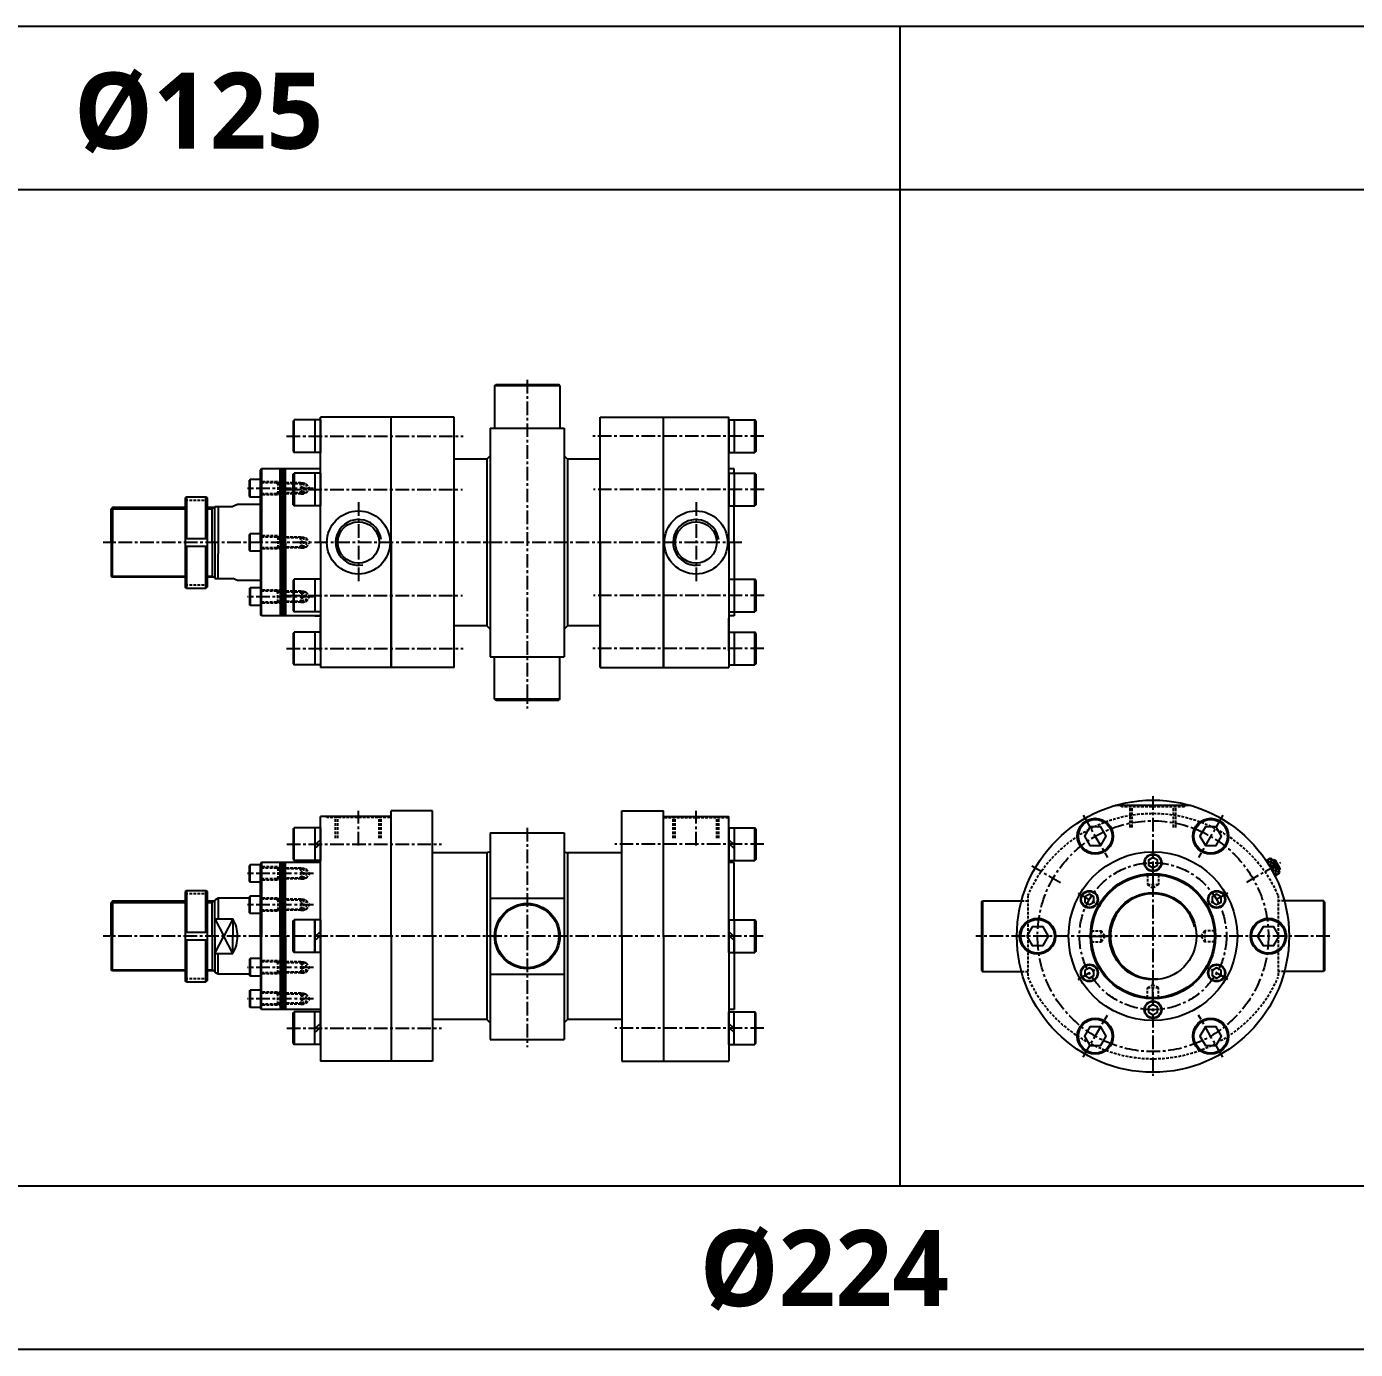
# Model space of a CAD drawing. Extents: x 0 to 8675, y 0 to 2968.
# Drawn here: x 4865 to 6086, y 1753 to 2968 of the extents above; entities that cross this region are included whole.
import ezdxf

# ---------------------------------------------------------------- set-up
doc = ezdxf.new("R2010")
doc.units = 0
doc.header["$LTSCALE"] = 5
doc.header["$MEASUREMENT"] = 0
doc.header["$PDMODE"] = 34
doc.linetypes.add('CENTERX2', pattern=[4, 2.5, -0.5, 0.5, -0.5])
doc.linetypes.add('HIDDENX2', pattern=[0.75, 0.5, -0.25])
doc.layers.get('0').update_dxf_attribs({"linetype": 'CONTINUOUS'})
doc.layers.get('Defpoints').update_dxf_attribs({"linetype": 'CONTINUOUS'})
for name, color, linetype in [('CEN', 1, 'CENTERX2'), ('HID', 2, 'HIDDENX2'), ('ML', 3, 'CONTINUOUS'), ('테두리', 7, 'CONTINUOUS')]:
    doc.layers.add(name, color=color, linetype=linetype)
doc.styles.add('문자', font='romans.shx')

msp = doc.modelspace()

# ---------------------------------------------------------------- linework, layer by layer
for p, q in [((6960.8, 2967.8), (0, 2967.8)), ((6960.8, 2817.8), (0, 2817.8)), ((8674.5, 1902.7), (0, 1902.7)), ((8674.5, 1752.7), (0, 1752.7))]:
    msp.add_line(p, q)
at = {"layer": 'CEN'}
for p, q in [((5325.1, 2643.3), (5325.1, 2341.5)), ((5104.1, 2591.4), (5266.2, 2591.4)), ((5542.5, 2591.4), (5385.4, 2591.4)), ((5128.7, 2543.6), (5068.1, 2543.6)), ((5104, 2542.6), (5265.6, 2542.6)), ((5542.6, 2542.6), (5386, 2542.6)), ((5170.1, 2530.8), (5170.1, 2456.9)), ((5480.1, 2530.8), (5480.1, 2456.9)), ((5522.1, 2493.9), (4935.7, 2493.9)), ((5128.7, 2444.1), (5068.1, 2444.1)), ((5104, 2445.1), (5265.6, 2445.1)), ((5542.6, 2445.1), (5386, 2445.1)), ((5104.1, 2396.4), (5266.2, 2396.4)), ((5542.5, 2396.4), (5385.4, 2396.4)), ((5899.8, 2260.9), (5899.8, 2004)), ((5170.1, 2215.6), (5170.1, 2247.3)), ((5480.1, 2215.6), (5480.1, 2247.3)), ((5835.6, 2243.4), (5858, 2204.6)), ((5964, 2243.4), (5941.6, 2204.6)), ((5325.1, 2231.8), (5325.1, 2030.2)), ((5104.2, 2216.8), (5246.3, 2216.8)), ((5542.5, 2216.8), (5405.4, 2216.8)), ((5985.9, 2181.9), (6017.1, 2199.9)), ((5128.7, 2189.8), (5068.1, 2189.8)), ((5815, 2181.2), (5788.4, 2196.6)), ((5899.8, 2191.5), (5899.8, 2173.4)), ((5128.7, 2161.1), (5068.1, 2161.1)), ((5831.1, 2171.9), (5851.6, 2160.1)), ((5968.5, 2171.9), (5948, 2160.1)), ((5541.8, 2132.3), (4935.7, 2132.3)), ((6062.3, 2132.2), (5737, 2132.2)), ((5840.6, 2132.2), (5858.6, 2132.2)), ((5959.1, 2132.2), (5941, 2132.2)), ((5128.7, 2103.6), (5068.1, 2103.6)), ((5831.1, 2092.6), (5851.6, 2104.4)), ((5968.5, 2092.6), (5948, 2104.4)), ((5899.8, 2073), (5899.8, 2091)), ((5128.7, 2074.8), (5068.1, 2074.8)), ((5835.6, 2021), (5858, 2059.8)), ((5964, 2021), (5941.6, 2059.8)), ((5104.2, 2047.9), (5246.3, 2047.9)), ((5542.5, 2047.9), (5405.4, 2047.9))]:
    msp.add_line(p, q, dxfattribs=at)
for radius in [106, 67.5]:
    msp.add_circle((5899.8, 2132.2), radius, dxfattribs=at)
at = {"layer": 'Defpoints', "color": 0, "linetype": 'ByBlock'}
for p in [(5081.1, 2199.8), (5038.1, 2099.3), (5081.1, 2064.8)]:
    msp.add_point(p, dxfattribs=at)
at = {"layer": 'HID'}
for p, q in [((5103.1, 2549.6), (5080.1, 2549.6)), ((5117.3, 2548.6), (5080.1, 2548.6)), ((5117.3, 2538.6), (5080.1, 2538.6)), ((5096.1, 2547.9), (5094.5, 2548.6)), ((5096.1, 2539.4), (5094.5, 2538.6)), ((5096.1, 2548.6), (5096.1, 2538.6)), ((5118.1, 2547.9), (5096.1, 2547.9)), ((5118.1, 2539.4), (5096.1, 2539.4)), ((5117.3, 2538.6), (5117.3, 2548.6)), ((5117.3, 2548.6), (5118.1, 2547.9)), ((5117.3, 2548.6), (5119.5, 2548.6)), ((5118.1, 2539.4), (5117.3, 2538.6)), ((5117.3, 2538.6), (5119.5, 2538.6)), ((5118.1, 2539.4), (5118.1, 2547.9)), ((5118.1, 2547.9), (5122.1, 2547.9)), ((5122.1, 2539.4), (5118.1, 2539.4)), ((5119.5, 2548.6), (5119.5, 2538.6)), ((5119.5, 2548.6), (5120.9, 2547.9)), ((5119.5, 2538.6), (5120.9, 2539.4)), ((5122.1, 2547.9), (5125.3, 2543.6)), ((5122.1, 2547.9), (5122.1, 2539.4)), ((5122.1, 2539.4), (5125.3, 2543.6)), ((5011, 2532.9), (5031, 2532.9)), ((5103.1, 2537.6), (5080.1, 2537.6)), ((5103.1, 2499.9), (5080.1, 2499.9)), ((5117.3, 2498.9), (5080.1, 2498.9)), ((5096.1, 2498.1), (5094.5, 2498.9)), ((5096.1, 2498.9), (5096.1, 2488.9)), ((5118.1, 2498.1), (5096.1, 2498.1)), ((5117.3, 2488.9), (5117.3, 2498.9)), ((5117.3, 2498.9), (5118.1, 2498.1)), ((5117.3, 2498.9), (5119.5, 2498.9)), ((5118.1, 2489.6), (5118.1, 2498.1)), ((5118.1, 2498.1), (5122.1, 2498.1)), ((5119.5, 2498.9), (5119.5, 2488.9)), ((5119.5, 2498.9), (5120.9, 2498.1)), ((5122.1, 2498.1), (5125.3, 2493.9)), ((5122.1, 2498.1), (5122.1, 2489.6)), ((5122.1, 2489.6), (5125.3, 2493.9)), ((5117.3, 2488.9), (5080.1, 2488.9)), ((5103.1, 2487.9), (5080.1, 2487.9)), ((5096.1, 2489.6), (5094.5, 2488.9)), ((5118.1, 2489.6), (5096.1, 2489.6)), ((5118.1, 2489.6), (5117.3, 2488.9)), ((5117.3, 2488.9), (5119.5, 2488.9)), ((5122.1, 2489.6), (5118.1, 2489.6)), ((5119.5, 2488.9), (5120.9, 2489.6)), ((5011, 2454.9), (5031, 2454.9)), ((5103.1, 2450.1), (5080.1, 2450.1)), ((5117.3, 2449.1), (5080.1, 2449.1)), ((5096.1, 2448.3), (5094.5, 2449.1)), ((5096.1, 2439.1), (5096.1, 2449.1)), ((5118.1, 2448.3), (5096.1, 2448.3)), ((5117.3, 2449.1), (5117.3, 2439.1)), ((5118.1, 2448.3), (5117.3, 2449.1)), ((5117.3, 2449.1), (5119.5, 2449.1)), ((5118.1, 2448.3), (5118.1, 2439.8)), ((5122.1, 2448.3), (5118.1, 2448.3)), ((5119.5, 2439.1), (5119.5, 2449.1)), ((5119.5, 2449.1), (5120.9, 2448.3)), ((5122.1, 2448.3), (5125.3, 2444.1)), ((5122.1, 2439.8), (5122.1, 2448.3)), ((5122.1, 2439.8), (5125.3, 2444.1)), ((5117.3, 2439.1), (5080.1, 2439.1)), ((5103.1, 2438.1), (5080.1, 2438.1)), ((5096.1, 2439.8), (5094.5, 2439.1)), ((5118.1, 2439.8), (5096.1, 2439.8)), ((5117.3, 2439.1), (5118.1, 2439.8)), ((5117.3, 2439.1), (5119.5, 2439.1)), ((5118.1, 2439.8), (5122.1, 2439.8)), ((5119.5, 2439.1), (5120.9, 2439.8)), ((5870.8, 2251.2), (5870.8, 2252.2)), ((5928.8, 2251.2), (5870.8, 2251.2)), ((5878.9, 2232.2), (5878.9, 2251.2)), ((5880.8, 2232.2), (5880.8, 2251.2)), ((5918.8, 2232.2), (5918.8, 2251.2)), ((5920.8, 2232.2), (5920.8, 2251.2)), ((5928.8, 2251.2), (5928.8, 2252.2)), ((5141.1, 2241.3), (5141.1, 2242.3)), ((5199.1, 2241.3), (5141.1, 2241.3)), ((5149.1, 2222.3), (5149.1, 2241.3)), ((5151.1, 2222.3), (5151.1, 2241.3)), ((5189.1, 2222.3), (5189.1, 2241.3)), ((5191, 2222.3), (5191, 2241.3)), ((5199.1, 2241.3), (5199.1, 2242.3)), ((5451.1, 2241.3), (5451.1, 2242.3)), ((5451.1, 2241.3), (5509.1, 2241.3)), ((5459.1, 2222.3), (5459.1, 2241.3)), ((5461.1, 2222.3), (5461.1, 2241.3)), ((5499.1, 2222.3), (5499.1, 2241.3)), ((5501, 2222.3), (5501, 2241.3)), ((5509.1, 2241.3), (5509.1, 2242.3)), ((5509.1, 2241.3), (5509.1, 2242.3)), ((5103.1, 2195.8), (5080.1, 2195.8)), ((5117.3, 2194.8), (5080.1, 2194.8)), ((5117.3, 2184.8), (5080.1, 2184.8)), ((5096.1, 2194.1), (5094.5, 2194.8)), ((5096.1, 2185.6), (5094.5, 2184.8)), ((5096.1, 2194.8), (5096.1, 2184.8)), ((5118.1, 2194.1), (5096.1, 2194.1)), ((5118.1, 2185.6), (5096.1, 2185.6)), ((5117.3, 2194.8), (5118.1, 2194.1)), ((5117.3, 2184.8), (5117.3, 2194.8)), ((5117.3, 2194.8), (5119.5, 2194.8)), ((5118.1, 2185.6), (5117.3, 2184.8)), ((5117.3, 2184.8), (5119.5, 2184.8)), ((5118.1, 2185.6), (5118.1, 2194.1)), ((5118.1, 2194.1), (5122.1, 2194.1)), ((5122.1, 2185.6), (5118.1, 2185.6)), ((5119.5, 2194.8), (5119.5, 2184.8)), ((5119.5, 2194.8), (5120.9, 2194.1)), ((5119.5, 2184.8), (5120.9, 2185.6)), ((5122.1, 2194.1), (5122.1, 2185.6)), ((5122.1, 2194.1), (5125.3, 2189.8)), ((5122.1, 2185.6), (5125.3, 2189.8)), ((5894.8, 2188.7), (5894.1, 2189.4)), ((5894.8, 2188.7), (5894.8, 2179.7)), ((5894.8, 2188.7), (5904.8, 2188.7)), ((5904.8, 2188.7), (5905.5, 2189.4)), ((5904.8, 2188.7), (5904.8, 2179.7)), ((5103.1, 2183.8), (5080.1, 2183.8)), ((5894.8, 2179.7), (5904.8, 2179.7)), ((5894.8, 2179.7), (5899.8, 2176.6)), ((5899.8, 2176.6), (5904.8, 2179.7)), ((5011, 2171.3), (5031, 2171.3)), ((5103.1, 2167.1), (5080.1, 2167.1)), ((5117.3, 2166.1), (5080.1, 2166.1)), ((5096.1, 2165.3), (5094.5, 2166.1)), ((5096.1, 2166.1), (5096.1, 2156.1)), ((5118.1, 2165.3), (5096.1, 2165.3)), ((5117.3, 2156.1), (5117.3, 2166.1)), ((5117.3, 2166.1), (5119.5, 2166.1)), ((5117.3, 2166.1), (5118.1, 2165.3)), ((5118.1, 2165.3), (5122.1, 2165.3)), ((5118.1, 2156.8), (5118.1, 2165.3)), ((5119.5, 2166.1), (5119.5, 2156.1)), ((5119.5, 2166.1), (5120.9, 2165.3)), ((5122.1, 2165.3), (5125.3, 2161.1)), ((5122.1, 2165.3), (5122.1, 2156.8)), ((5122.1, 2156.8), (5125.3, 2161.1)), ((5779.1, 2164.7), (5784.8, 2164.7)), ((5784.8, 2169.7), (5784.8, 2094.7)), ((6014.8, 2169.7), (6014.8, 2094.7)), ((6020.5, 2164.7), (6014.8, 2164.7)), ((5117.3, 2156.1), (5080.1, 2156.1)), ((5103.1, 2155.1), (5080.1, 2155.1)), ((5096.1, 2156.8), (5094.5, 2156.1)), ((5118.1, 2156.8), (5096.1, 2156.8)), ((5118.1, 2156.8), (5117.3, 2156.1)), ((5117.3, 2156.1), (5119.5, 2156.1)), ((5122.1, 2156.8), (5118.1, 2156.8)), ((5119.5, 2156.1), (5120.9, 2156.8)), ((5843.3, 2137.2), (5842.6, 2137.9)), ((5843.3, 2137.2), (5852.3, 2137.2)), ((5843.3, 2127.2), (5843.3, 2137.2)), ((5855.5, 2132.2), (5852.3, 2137.2)), ((5852.3, 2127.2), (5852.3, 2137.2)), ((5947.3, 2137.2), (5944.2, 2132.2)), ((5956.3, 2137.2), (5947.3, 2137.2)), ((5947.3, 2137.2), (5947.3, 2127.2)), ((5956.3, 2137.2), (5957, 2137.9)), ((5956.3, 2137.2), (5956.3, 2127.2)), ((5843.3, 2127.2), (5842.6, 2126.5)), ((5843.3, 2127.2), (5852.3, 2127.2)), ((5852.3, 2127.2), (5855.5, 2132.2)), ((5944.2, 2132.2), (5947.3, 2127.2)), ((5956.3, 2127.2), (5947.3, 2127.2)), ((5956.3, 2127.2), (5957, 2126.5)), ((5103.1, 2109.6), (5080.1, 2109.6)), ((5117.3, 2108.6), (5080.1, 2108.6)), ((5096.1, 2107.8), (5094.5, 2108.6)), ((5096.1, 2099.3), (5094.5, 2098.6)), ((5096.1, 2098.6), (5096.1, 2108.6)), ((5118.1, 2107.8), (5096.1, 2107.8)), ((5118.1, 2099.3), (5096.1, 2099.3)), ((5117.3, 2108.6), (5119.5, 2108.6)), ((5118.1, 2107.8), (5117.3, 2108.6)), ((5117.3, 2108.6), (5117.3, 2098.6)), ((5117.3, 2098.6), (5118.1, 2099.3)), ((5122.1, 2107.8), (5118.1, 2107.8)), ((5118.1, 2107.8), (5118.1, 2099.3)), ((5118.1, 2099.3), (5122.1, 2099.3)), ((5119.5, 2098.6), (5119.5, 2108.6)), ((5119.5, 2108.6), (5120.9, 2107.8)), ((5119.5, 2098.6), (5120.9, 2099.3)), ((5122.1, 2099.3), (5122.1, 2107.8)), ((5122.1, 2107.8), (5125.3, 2103.6)), ((5122.1, 2099.3), (5125.3, 2103.6)), ((5779.1, 2099.7), (5784.8, 2099.7)), ((6020.5, 2099.7), (6014.8, 2099.7)), ((5011, 2093.3), (5031, 2093.3)), ((5117.3, 2098.6), (5080.1, 2098.6)), ((5103.1, 2097.6), (5080.1, 2097.6)), ((5117.3, 2098.6), (5119.5, 2098.6)), ((5899.8, 2087.9), (5894.8, 2084.7)), ((5904.8, 2084.7), (5899.8, 2087.9)), ((5103.1, 2080.8), (5080.1, 2080.8)), ((5117.3, 2079.8), (5080.1, 2079.8)), ((5096.1, 2079.1), (5094.5, 2079.8)), ((5096.1, 2069.8), (5096.1, 2079.8)), ((5118.1, 2079.1), (5096.1, 2079.1)), ((5117.3, 2079.8), (5117.3, 2069.8)), ((5118.1, 2079.1), (5117.3, 2079.8)), ((5117.3, 2079.8), (5119.5, 2079.8)), ((5122.1, 2079.1), (5118.1, 2079.1)), ((5118.1, 2079.1), (5118.1, 2070.6)), ((5119.5, 2079.8), (5120.9, 2079.1)), ((5119.5, 2069.8), (5119.5, 2079.8)), ((5122.1, 2079.1), (5125.3, 2074.8)), ((5122.1, 2070.6), (5122.1, 2079.1)), ((5122.1, 2070.6), (5125.3, 2074.8)), ((5894.8, 2075.7), (5894.1, 2075)), ((5894.8, 2075.7), (5894.8, 2084.7)), ((5904.8, 2084.7), (5894.8, 2084.7)), ((5904.8, 2075.7), (5894.8, 2075.7)), ((5904.8, 2075.7), (5904.8, 2084.7)), ((5904.8, 2075.7), (5905.5, 2075)), ((5117.3, 2069.8), (5080.1, 2069.8)), ((5103.1, 2068.8), (5080.1, 2068.8)), ((5096.1, 2070.6), (5094.5, 2069.8)), ((5118.1, 2070.6), (5096.1, 2070.6)), ((5117.3, 2069.8), (5118.1, 2070.6)), ((5117.3, 2069.8), (5119.5, 2069.8)), ((5118.1, 2070.6), (5122.1, 2070.6)), ((5119.5, 2069.8), (5120.9, 2070.6))]:
    msp.add_line(p, q, dxfattribs=at)
for centre, start, end in [((5899.8, 2119.1), 23.7773, 156.2227), ((5899.8, 2145.4), 203.7773, 336.2227)]:
    msp.add_arc(centre, 125.7, start, end, dxfattribs=at)
at = {"layer": 'ML'}
for p, q in [((5295.1, 2637.9), (5296.1, 2638.9)), ((5295.1, 2637.9), (5295.1, 2604.9)), ((5355.1, 2637.9), (5295.1, 2637.9)), ((5296.1, 2638.9), (5354.1, 2638.9)), ((5355.1, 2637.9), (5354.1, 2638.9)), ((5355.1, 2637.9), (5355.1, 2604.9)), ((5110, 2605.4), (5111, 2606.4)), ((5110, 2605.4), (5110, 2577.4)), ((5111, 2576.4), (5111, 2606.4)), ((5135.1, 2606.4), (5111, 2606.4)), ((5130, 2606.4), (5130, 2576.4)), ((5135.1, 2493.9), (5135.1, 2608.9)), ((5258.1, 2608.9), (5135.1, 2608.9)), ((5135.1, 2493.9), (5135.1, 2608.9)), ((5135.1, 2606.4), (5135.1, 2576.4)), ((5200.1, 2493.9), (5200.1, 2608.9)), ((5200.1, 2378.9), (5200.1, 2608.9)), ((5258.1, 2378.9), (5258.1, 2608.9)), ((5295.1, 2604.9), (5295.1, 2598.9)), ((5355.1, 2604.9), (5355.1, 2598.9)), ((5392.1, 2493.9), (5392.1, 2608.9)), ((5392.1, 2608.9), (5510.1, 2608.9)), ((5392.1, 2378.9), (5392.1, 2608.9)), ((5450.1, 2493.9), (5450.1, 2608.9)), ((5450.1, 2493.9), (5450.1, 2608.9)), ((5450.1, 2378.9), (5450.1, 2608.9)), ((5510.1, 2493.9), (5510.1, 2608.9)), ((5510.1, 2606.4), (5534.2, 2606.4)), ((5510.1, 2606.4), (5510.1, 2576.4)), ((5515.2, 2606.4), (5515.2, 2576.4)), ((5534.2, 2576.4), (5534.2, 2606.4)), ((5535.2, 2605.4), (5534.2, 2606.4)), ((5535.2, 2605.4), (5535.2, 2577.4)), ((5291.1, 2598.9), (5291.1, 2388.9)), ((5291.1, 2598.9), (5359.1, 2598.9)), ((5359.1, 2598.9), (5359.1, 2388.9)), ((5110, 2577.4), (5111, 2576.4)), ((5135.1, 2576.4), (5111, 2576.4)), ((5510.1, 2576.4), (5534.2, 2576.4)), ((5535.2, 2577.4), (5534.2, 2576.4)), ((5288.1, 2570.4), (5258.1, 2570.4)), ((5291.1, 2573.4), (5288.1, 2570.4)), ((5288.1, 2570.4), (5288.1, 2417.4)), ((5359.1, 2573.4), (5362.1, 2570.4)), ((5392.1, 2570.4), (5362.1, 2570.4)), ((5362.1, 2570.4), (5362.1, 2417.4)), ((5070.7, 2551.6), (5070.1, 2551)), ((5070.1, 2536.2), (5070.1, 2551)), ((5080.1, 2551.6), (5070.7, 2551.6)), ((5070.7, 2535.6), (5070.7, 2551.6)), ((5081.1, 2561.4), (5080.1, 2560.4)), ((5080.1, 2493.9), (5080.1, 2560.4)), ((5135.1, 2561.4), (5081.1, 2561.4)), ((5081.1, 2561.4), (5081.1, 2493.9)), ((5098.1, 2493.9), (5098.1, 2561.4)), ((5099.7, 2493.9), (5099.7, 2561.4)), ((5101.3, 2493.9), (5101.3, 2561.4)), ((5103.1, 2493.9), (5103.1, 2561.4)), ((5110, 2556.6), (5111, 2557.6)), ((5110, 2556.6), (5111, 2557.6)), ((5110, 2556.6), (5110, 2528.6)), ((5110, 2528.6), (5110, 2556.6)), ((5135.1, 2557.6), (5111, 2557.6)), ((5135.1, 2557.6), (5111, 2557.6)), ((5111, 2527.6), (5111, 2557.6)), ((5111, 2557.6), (5111, 2527.6)), ((5130, 2557.6), (5130, 2527.6)), ((5135.1, 2557.6), (5135.1, 2527.6)), ((5135.1, 2527.6), (5135.1, 2557.6)), ((5515.1, 2561.4), (5510.1, 2561.4)), ((5510.1, 2557.6), (5534.2, 2557.6)), ((5510.1, 2557.6), (5534.2, 2557.6)), ((5510.1, 2557.6), (5510.1, 2527.6)), ((5510.1, 2527.6), (5510.1, 2557.6)), ((5515.1, 2557.6), (5515.1, 2561.4)), ((5515.2, 2557.6), (5515.2, 2527.6)), ((5534.2, 2527.6), (5534.2, 2557.6)), ((5534.2, 2557.6), (5534.2, 2527.6)), ((5535.2, 2556.6), (5534.2, 2557.6)), ((5535.2, 2556.6), (5534.2, 2557.6)), ((5535.2, 2556.6), (5535.2, 2528.6)), ((5535.2, 2528.6), (5535.2, 2556.6)), ((5515.2, 2527.6), (5515.2, 2542.6)), ((5012, 2535.9), (5011, 2534.9)), ((5011, 2534.9), (5011, 2452.9)), ((5012, 2535.9), (5012, 2497.4)), ((5012, 2535.9), (5030, 2535.9)), ((5030, 2497.4), (5030, 2535.9)), ((5030, 2535.9), (5031, 2534.9)), ((5031, 2534.9), (5031, 2452.9)), ((5038.1, 2493.9), (5038.1, 2526.9)), ((5038.1, 2526.9), (5054.8, 2526.9)), ((5041.1, 2526.9), (5041.1, 2483.6)), ((5059, 2528.9), (5054.8, 2526.9)), ((5081.1, 2528.9), (5059, 2528.9)), ((5070.1, 2536.2), (5070.7, 2535.6)), ((5080.1, 2535.6), (5070.7, 2535.6)), ((5110, 2528.6), (5111, 2527.6)), ((5110, 2528.6), (5111, 2527.6)), ((5135.1, 2527.6), (5111, 2527.6)), ((5135.1, 2527.6), (5111, 2527.6)), ((5510.1, 2527.6), (5534.2, 2527.6)), ((5510.1, 2527.6), (5534.2, 2527.6)), ((5515.1, 2493.9), (5515.1, 2527.6)), ((5535.2, 2528.6), (5534.2, 2527.6)), ((5535.2, 2528.6), (5534.2, 2527.6)), ((4944.1, 2525.9), (4943.1, 2524.9)), ((4943.1, 2493.9), (4943.1, 2524.9)), ((5011, 2525.9), (4944.1, 2525.9)), ((4944.1, 2525.9), (4944.1, 2493.9)), ((5038.1, 2525.9), (5031, 2525.9)), ((5035.6, 2493.9), (5035.6, 2525.9)), ((4943.1, 2493.9), (4943.1, 2462.9)), ((4944.1, 2461.9), (4944.1, 2493.9)), ((5011, 2497.4), (5031, 2497.4)), ((5011, 2490.4), (5031, 2490.4)), ((5012, 2490.4), (5012, 2451.9)), ((5030, 2451.9), (5030, 2490.4)), ((5035.6, 2493.9), (5035.6, 2461.9)), ((5038.1, 2493.9), (5038.1, 2460.9)), ((5070.7, 2501.9), (5070.1, 2501.3)), ((5070.1, 2486.5), (5070.1, 2501.3)), ((5070.7, 2485.9), (5070.7, 2501.9)), ((5080.1, 2501.9), (5070.7, 2501.9)), ((5080.1, 2493.9), (5080.1, 2427.4)), ((5081.1, 2426.4), (5081.1, 2493.9)), ((5098.1, 2493.9), (5098.1, 2426.4)), ((5099.7, 2493.9), (5099.7, 2426.4)), ((5101.3, 2493.9), (5101.3, 2426.4)), ((5103.1, 2493.9), (5103.1, 2426.4)), ((5135.1, 2493.9), (5135.1, 2378.9)), ((5135.1, 2493.9), (5135.1, 2378.9)), ((5200.1, 2493.9), (5200.1, 2378.9)), ((5392.1, 2493.9), (5392.1, 2378.9)), ((5450.1, 2493.9), (5450.1, 2378.9)), ((5450.1, 2493.9), (5450.1, 2378.9)), ((5510.1, 2493.9), (5510.1, 2378.9)), ((5515.1, 2493.9), (5515.1, 2445.1)), ((5041.1, 2460.9), (5041.1, 2483.6)), ((5070.1, 2486.5), (5070.7, 2485.9)), ((5080.1, 2485.9), (5070.7, 2485.9)), ((4944.1, 2461.9), (4943.1, 2462.9)), ((5011, 2461.9), (4944.1, 2461.9)), ((5038.1, 2461.9), (5031, 2461.9)), ((5038.1, 2460.9), (5054.8, 2460.9)), ((5059, 2458.9), (5054.8, 2460.9)), ((5080.1, 2458.9), (5059, 2458.9)), ((5110, 2459.1), (5111, 2460.1)), ((5110, 2459.1), (5110, 2431.1)), ((5111, 2430.1), (5111, 2460.1)), ((5135.1, 2460.1), (5111, 2460.1)), ((5130, 2460.1), (5130, 2430.1)), ((5135.1, 2460.1), (5135.1, 2430.1)), ((5510.1, 2460.1), (5510.1, 2430.1)), ((5510.1, 2460.1), (5534.2, 2460.1)), ((5534.2, 2430.1), (5534.2, 2460.1)), ((5535.2, 2459.1), (5534.2, 2460.1)), ((5535.2, 2459.1), (5535.2, 2431.1)), ((5012, 2451.9), (5011, 2452.9)), ((5012, 2451.9), (5030, 2451.9)), ((5030, 2451.9), (5031, 2452.9)), ((5070.1, 2451.5), (5070.7, 2452.1)), ((5070.1, 2451.5), (5070.1, 2436.7)), ((5080.1, 2452.1), (5070.7, 2452.1)), ((5070.7, 2452.1), (5070.7, 2436.1)), ((5515.2, 2445.1), (5515.2, 2430.1)), ((5070.7, 2436.1), (5070.1, 2436.7)), ((5080.1, 2436.1), (5070.7, 2436.1)), ((5110, 2431.1), (5111, 2430.1)), ((5135.1, 2430.1), (5111, 2430.1)), ((5510.1, 2430.1), (5534.2, 2430.1)), ((5515.1, 2430.1), (5515.1, 2426.4)), ((5535.2, 2431.1), (5534.2, 2430.1)), ((5081.1, 2426.4), (5080.1, 2427.4)), ((5135.1, 2426.4), (5081.1, 2426.4)), ((5130.1, 2426.4), (5135.1, 2426.4)), ((5135.1, 2394.4), (5135.1, 2424.4)), ((5288.1, 2417.4), (5258.1, 2417.4)), ((5291.1, 2414.4), (5288.1, 2417.4)), ((5359.1, 2414.4), (5362.1, 2417.4)), ((5392.1, 2417.4), (5362.1, 2417.4)), ((5515.1, 2426.4), (5510.1, 2426.4)), ((5510.1, 2394.4), (5510.1, 2424.4)), ((5110, 2410.4), (5111, 2411.4)), ((5110, 2410.4), (5110, 2382.4)), ((5111, 2381.4), (5111, 2411.4)), ((5135.1, 2411.4), (5111, 2411.4)), ((5130, 2411.4), (5130, 2381.4)), ((5135.1, 2411.4), (5135.1, 2381.4)), ((5510.1, 2411.4), (5510.1, 2381.4)), ((5510.1, 2411.4), (5534.2, 2411.4)), ((5515.2, 2411.4), (5515.2, 2381.4)), ((5534.2, 2381.4), (5534.2, 2411.4)), ((5535.2, 2410.4), (5534.2, 2411.4)), ((5535.2, 2410.4), (5535.2, 2382.4)), ((5110, 2382.4), (5111, 2381.4)), ((5135.1, 2381.4), (5111, 2381.4)), ((5291.1, 2388.9), (5359.1, 2388.9)), ((5295.1, 2382.8), (5295.1, 2388.9)), ((5295.1, 2349.9), (5295.1, 2382.8)), ((5355.1, 2382.8), (5355.1, 2388.9)), ((5355.1, 2349.9), (5355.1, 2382.8)), ((5510.1, 2381.4), (5534.2, 2381.4)), ((5535.2, 2382.4), (5534.2, 2381.4)), ((5258.1, 2378.9), (5135.1, 2378.9)), ((5392.1, 2378.9), (5510.1, 2378.9)), ((5355.1, 2349.9), (5295.1, 2349.9)), ((5295.1, 2349.9), (5296.1, 2348.9)), ((5296.1, 2348.9), (5354.1, 2348.9)), ((5355.1, 2349.9), (5354.1, 2348.9)), ((5200.1, 2132.3), (5200.1, 2247.3)), ((5238.1, 2247.3), (5200.1, 2247.3)), ((5238.1, 2132.3), (5238.1, 2247.3)), ((5412.1, 2132.3), (5412.1, 2247.3)), ((5412.1, 2247.3), (5450.1, 2247.3)), ((5450.1, 2132.3), (5450.1, 2247.3)), ((5450.1, 2132.3), (5450.1, 2247.3)), ((5934.8, 2252.2), (5864.8, 2252.2)), ((5135.1, 2132.3), (5135.1, 2242.3)), ((5200.1, 2242.3), (5135.1, 2242.3)), ((5450.1, 2242.3), (5510.1, 2242.3)), ((5510.1, 2132.3), (5510.1, 2242.3)), ((5110, 2230.8), (5111, 2231.8)), ((5110, 2230.8), (5110, 2202.8)), ((5135.1, 2231.8), (5111, 2231.8)), ((5111, 2201.8), (5111, 2231.8)), ((5130, 2231.8), (5130, 2201.8)), ((5135.1, 2231.8), (5135.1, 2201.8)), ((5291.1, 2227.3), (5291.1, 2037.3)), ((5291.1, 2227.3), (5359.1, 2227.3)), ((5359.1, 2227.3), (5359.1, 2037.3)), ((5510.1, 2231.8), (5534.2, 2231.8)), ((5510.1, 2231.8), (5510.1, 2201.8)), ((5515.2, 2231.8), (5515.2, 2201.8)), ((5534.2, 2201.8), (5534.2, 2231.8)), ((5535.2, 2230.8), (5534.2, 2231.8)), ((5535.2, 2230.8), (5535.2, 2202.8)), ((5130, 2216.2), (5135.1, 2220.8)), ((5130, 2212.7), (5135.1, 2217.4)), ((5291.1, 2209.8), (5288.1, 2208.8)), ((5359.1, 2209.8), (5362.1, 2208.8)), ((5515.2, 2216.2), (5510.1, 2220.8)), ((5515.2, 2212.7), (5510.1, 2217.4)), ((5070.7, 2197.8), (5070.1, 2197.2)), ((5070.1, 2182.4), (5070.1, 2197.2)), ((5080.1, 2197.8), (5070.7, 2197.8)), ((5070.7, 2181.8), (5070.7, 2197.8)), ((5081.1, 2199.8), (5080.1, 2198.8)), ((5080.1, 2132.3), (5080.1, 2198.8)), ((5135.1, 2199.8), (5081.1, 2199.8)), ((5081.1, 2199.8), (5081.1, 2132.3)), ((5098.1, 2132.3), (5098.1, 2199.8)), ((5099.7, 2132.3), (5099.7, 2199.8)), ((5101.3, 2132.3), (5101.3, 2199.8)), ((5103.1, 2132.3), (5103.1, 2199.8)), ((5110, 2202.8), (5111, 2201.8)), ((5135.1, 2201.8), (5111, 2201.8)), ((5288.1, 2208.8), (5238.1, 2208.8)), ((5288.1, 2208.8), (5288.1, 2055.8)), ((5412.1, 2208.8), (5362.1, 2208.8)), ((5362.1, 2208.8), (5362.1, 2055.8)), ((5510.1, 2201.8), (5534.2, 2201.8)), ((5515.1, 2199.8), (5510.1, 2199.8)), ((5515.1, 2147.3), (5515.1, 2199.8)), ((5535.2, 2202.8), (5534.2, 2201.8)), ((6007.5, 2203.7), (6003.9, 2201.5)), ((6007.5, 2203.7), (6004.1, 2201.7)), ((6007.7, 2203.6), (6004.1, 2201.6)), ((6011.8, 2198.3), (6007.4, 2195.8)), ((6008.9, 2203.3), (6007.5, 2203.7)), ((6008.9, 2203.3), (6015.9, 2191.2)), ((6011.2, 2202.3), (6009.9, 2201.6)), ((6016.2, 2193.6), (6011.2, 2202.3)), ((6011.9, 2202.1), (6011.2, 2202.3)), ((6016.4, 2194.3), (6011.9, 2202.1)), ((6011.9, 2202.1), (6016.4, 2194.3)), ((6013.1, 2196.1), (6008.7, 2193.6)), ((6015.5, 2189.8), (6011.9, 2187.7)), ((6015.6, 2189.9), (6012, 2187.9)), ((6016.2, 2193.6), (6014.9, 2192.9)), ((6015.9, 2191.2), (6015.5, 2189.8)), ((6016.4, 2194.3), (6016.2, 2193.6)), ((5012, 2174.3), (5011, 2173.3)), ((5011, 2173.3), (5011, 2091.3)), ((5012, 2174.3), (5030, 2174.3)), ((5012, 2174.3), (5012, 2135.8)), ((5030, 2174.3), (5031, 2173.3)), ((5030, 2135.8), (5030, 2174.3)), ((5031, 2173.3), (5031, 2091.3)), ((5070.1, 2182.4), (5070.7, 2181.8)), ((5080.1, 2181.8), (5070.7, 2181.8)), ((4944.1, 2164.3), (4943.1, 2163.3)), ((4943.1, 2132.3), (4943.1, 2163.3)), ((4944.1, 2164.3), (4944.1, 2132.3)), ((5011, 2164.3), (4944.1, 2164.3)), ((5038.1, 2164.3), (5031, 2164.3)), ((5035.6, 2132.3), (5035.6, 2164.3)), ((5041.1, 2167.3), (5038.1, 2165.3)), ((5038.1, 2132.3), (5038.1, 2165.3)), ((5070.1, 2167.3), (5041.1, 2167.3)), ((5041.1, 2167.3), (5041.1, 2148.3)), ((5070.7, 2169.1), (5070.1, 2168.5)), ((5070.1, 2153.7), (5070.1, 2168.5)), ((5070.7, 2153.1), (5070.7, 2169.1)), ((5080.1, 2169.1), (5070.7, 2169.1)), ((5291.1, 2167.3), (5359.1, 2167.3)), ((5742.3, 2163.7), (5743.3, 2164.7)), ((5742.3, 2163.7), (5742.3, 2100.7)), ((5743.3, 2164.7), (5743.3, 2099.7)), ((5743.3, 2164.7), (5779.1, 2164.7)), ((6056.3, 2164.7), (6020.5, 2164.7)), ((6057.3, 2163.7), (6056.3, 2164.7)), ((6056.3, 2164.7), (6056.3, 2099.7)), ((6057.3, 2163.7), (6057.3, 2100.7)), ((5038.1, 2148.3), (5054.8, 2148.3)), ((5054.8, 2148.3), (5054.8, 2132.3)), ((5070.1, 2153.7), (5070.7, 2153.1)), ((5080.1, 2153.1), (5070.7, 2153.1)), ((5110, 2146.3), (5111, 2147.3)), ((5110, 2146.3), (5111, 2147.3)), ((5110, 2146.3), (5110, 2118.3)), ((5110, 2118.3), (5110, 2146.3)), ((5111, 2117.3), (5111, 2147.3)), ((5135.1, 2147.3), (5111, 2147.3)), ((5135.1, 2147.3), (5111, 2147.3)), ((5111, 2147.3), (5111, 2117.3)), ((5130, 2147.3), (5130, 2117.3)), ((5130, 2117.3), (5130, 2147.3)), ((5130, 2131.8), (5135.1, 2136.4)), ((5135.1, 2147.3), (5135.1, 2117.3)), ((5135.1, 2117.3), (5135.1, 2147.3)), ((5510.1, 2147.3), (5534.2, 2147.3)), ((5510.1, 2147.3), (5534.2, 2147.3)), ((5510.1, 2117.3), (5510.1, 2147.3)), ((5510.1, 2147.3), (5510.1, 2117.3)), ((5515.2, 2131.8), (5510.1, 2136.4)), ((5515.2, 2147.3), (5515.2, 2117.3)), ((5534.2, 2147.3), (5534.2, 2117.3)), ((5534.2, 2117.3), (5534.2, 2147.3)), ((5535.2, 2146.3), (5534.2, 2147.3)), ((5535.2, 2146.3), (5534.2, 2147.3)), ((5535.2, 2118.3), (5535.2, 2146.3)), ((5535.2, 2146.3), (5535.2, 2118.3)), ((4943.1, 2132.3), (4943.1, 2101.3)), ((4944.1, 2100.3), (4944.1, 2132.3)), ((5011, 2135.8), (5031, 2135.8)), ((5011, 2128.8), (5031, 2128.8)), ((5012, 2128.8), (5012, 2090.3)), ((5030, 2090.3), (5030, 2128.8)), ((5035.6, 2132.3), (5035.6, 2100.3)), ((5038.1, 2132.3), (5038.1, 2099.3)), ((5054.8, 2116.4), (5054.8, 2132.3)), ((5080.1, 2132.3), (5080.1, 2065.8)), ((5081.1, 2064.8), (5081.1, 2132.3)), ((5098.1, 2132.3), (5098.1, 2064.8)), ((5099.7, 2132.3), (5099.7, 2064.8)), ((5101.3, 2132.3), (5101.3, 2064.8)), ((5103.1, 2132.3), (5103.1, 2064.8)), ((5130, 2128.3), (5135.1, 2132.9)), ((5135.1, 2132.3), (5135.1, 2017.3)), ((5200.1, 2132.3), (5200.1, 2017.3)), ((5238.1, 2132.3), (5238.1, 2017.3)), ((5412.1, 2132.3), (5412.1, 2017.3)), ((5412.1, 2132.3), (5412.1, 2017.3)), ((5450.1, 2132.3), (5450.1, 2017.3)), ((5450.1, 2132.3), (5450.1, 2017.3)), ((5515.2, 2128.3), (5510.1, 2132.9)), ((5510.1, 2132.3), (5510.1, 2017.3)), ((5515.2, 2117.3), (5515.2, 2132.3)), ((5038.1, 2116.4), (5054.8, 2116.4)), ((5041.1, 2097.3), (5041.1, 2116.4)), ((5070.1, 2111), (5070.7, 2111.6)), ((5070.7, 2111.6), (5070.7, 2095.6)), ((5080.1, 2111.6), (5070.7, 2111.6)), ((5110, 2118.3), (5111, 2117.3)), ((5110, 2118.3), (5111, 2117.3)), ((5135.1, 2117.3), (5111, 2117.3)), ((5135.1, 2117.3), (5111, 2117.3)), ((5510.1, 2117.3), (5534.2, 2117.3)), ((5510.1, 2117.3), (5534.2, 2117.3)), ((5515.1, 2117.3), (5515.1, 2064.8)), ((5535.2, 2118.3), (5534.2, 2117.3)), ((5535.2, 2118.3), (5534.2, 2117.3)), ((4944.1, 2100.3), (4943.1, 2101.3)), ((5011, 2100.3), (4944.1, 2100.3)), ((5038.1, 2100.3), (5031, 2100.3)), ((5041.1, 2097.3), (5038.1, 2099.3)), ((5070.1, 2111), (5070.1, 2096.2)), ((5742.3, 2100.7), (5743.3, 2099.7)), ((5743.3, 2099.7), (5779.1, 2099.7)), ((6056.3, 2099.7), (6020.5, 2099.7)), ((6057.3, 2100.7), (6056.3, 2099.7)), ((5012, 2090.3), (5011, 2091.3)), ((5012, 2090.3), (5030, 2090.3)), ((5030, 2090.3), (5031, 2091.3)), ((5070.1, 2097.3), (5041.1, 2097.3)), ((5070.7, 2095.6), (5070.1, 2096.2)), ((5080.1, 2095.6), (5070.7, 2095.6)), ((5291.1, 2097.3), (5359.1, 2097.3)), ((5070.1, 2082.2), (5070.7, 2082.8)), ((5070.1, 2082.2), (5070.1, 2067.4)), ((5070.7, 2082.8), (5070.7, 2066.8)), ((5080.1, 2082.8), (5070.7, 2082.8)), ((5070.7, 2066.8), (5070.1, 2067.4)), ((5080.1, 2066.8), (5070.7, 2066.8)), ((5081.1, 2064.8), (5080.1, 2065.8)), ((5135.1, 2064.8), (5081.1, 2064.8)), ((5110, 2061.9), (5111, 2062.9)), ((5135.1, 2062.9), (5111, 2062.9)), ((5111, 2062.9), (5111, 2032.9)), ((5130, 2032.9), (5130, 2062.9)), ((5135.1, 2032.9), (5135.1, 2062.9)), ((5515.1, 2064.8), (5510.1, 2064.8)), ((5510.1, 2062.9), (5534.2, 2062.9)), ((5510.1, 2032.9), (5510.1, 2062.9)), ((5515.2, 2032.9), (5515.2, 2062.9)), ((5534.2, 2062.9), (5534.2, 2032.9)), ((5535.2, 2061.9), (5534.2, 2062.9)), ((5110, 2033.9), (5110, 2061.9)), ((5130, 2047.3), (5135.1, 2052)), ((5288.1, 2055.8), (5238.1, 2055.8)), ((5291.1, 2052.8), (5288.1, 2055.8)), ((5359.1, 2052.8), (5362.1, 2055.8)), ((5412.1, 2055.8), (5362.1, 2055.8)), ((5515.2, 2047.3), (5510.1, 2052)), ((5535.2, 2033.9), (5535.2, 2061.9)), ((5130, 2043.9), (5135.1, 2048.5)), ((5515.2, 2043.9), (5510.1, 2048.5)), ((5110, 2033.9), (5111, 2032.9)), ((5135.1, 2032.9), (5111, 2032.9)), ((5291.1, 2037.3), (5359.1, 2037.3)), ((5510.1, 2032.9), (5534.2, 2032.9)), ((5535.2, 2033.9), (5534.2, 2032.9)), ((5238.1, 2017.3), (5135.1, 2017.3)), ((5412.1, 2017.3), (5510.1, 2017.3))]:
    msp.add_line(p, q, dxfattribs=at)
for points in [[(5841.9, 2232.6), (5836.9, 2224), (5841.9, 2215.4), (5851.8, 2215.4), (5856.7, 2224), (5851.8, 2232.6)], [(5957.8, 2232.6), (5947.9, 2232.6), (5942.9, 2224), (5947.9, 2215.4), (5957.8, 2215.4), (5962.7, 2224)], [(5899.8, 2204.4), (5895.8, 2202.1), (5895.8, 2197.4), (5899.8, 2195), (5903.9, 2197.4), (5903.9, 2202.1)], [(5837.3, 2168.3), (5837.3, 2163.6), (5841.4, 2161.3), (5845.4, 2163.6), (5845.4, 2168.3), (5841.4, 2170.7)], [(5962.4, 2168.3), (5958.3, 2170.7), (5954.2, 2168.3), (5954.2, 2163.6), (5958.3, 2161.3), (5962.4, 2163.6)], [(5783.9, 2132.2), (5788.9, 2123.6), (5798.8, 2123.6), (5803.7, 2132.2), (5798.8, 2140.8), (5788.9, 2140.8)], [(6015.7, 2132.2), (6010.8, 2140.8), (6000.9, 2140.8), (5995.9, 2132.2), (6000.9, 2123.6), (6010.8, 2123.6)], [(5837.3, 2096.1), (5841.4, 2093.8), (5845.4, 2096.1), (5845.4, 2100.8), (5841.4, 2103.2), (5837.3, 2100.8)], [(5962.4, 2096.1), (5962.4, 2100.8), (5958.3, 2103.2), (5954.2, 2100.8), (5954.2, 2096.1), (5958.3, 2093.8)], [(5899.8, 2060), (5903.9, 2062.4), (5903.9, 2067.1), (5899.8, 2069.4), (5895.8, 2067.1), (5895.8, 2062.4)], [(5841.9, 2031.9), (5851.8, 2031.9), (5856.7, 2040.4), (5851.8, 2049), (5841.9, 2049), (5836.9, 2040.4)], [(5957.8, 2031.9), (5962.7, 2040.4), (5957.8, 2049), (5947.9, 2049), (5942.9, 2040.4), (5947.9, 2031.9)]]:
    msp.add_lwpolyline(points, close=True, dxfattribs=at)
for centre, radius in [((5170.1, 2493.9), 29), ((5480.1, 2493.9), 29), ((5170.1, 2493.9), 19), ((5480.1, 2493.9), 19), ((5899.8, 2132.2), 125), ((5846.8, 2224), 16.5), ((5846.8, 2224), 15.5), ((5952.8, 2224), 16.5), ((5952.8, 2224), 15.5), ((5899.8, 2132.2), 77.5), ((5899.8, 2199.7), 8), ((5899.8, 2199.7), 7.4), ((5899.8, 2132.2), 57.5), ((5899.8, 2132.2), 56.5), ((5841.4, 2166), 8), ((5841.4, 2166), 7.4), ((5958.3, 2166), 8), ((5958.3, 2166), 7.4), ((5325.1, 2132.3), 30), ((5325.1, 2132.3), 29), ((5899.8, 2132.2), 40), ((5793.8, 2132.2), 16.5), ((6005.8, 2132.2), 16.5), ((5793.8, 2132.2), 15.5), ((6005.8, 2132.2), 15.5), ((5841.4, 2098.5), 8), ((5841.4, 2098.5), 7.4), ((5958.3, 2098.5), 8), ((5958.3, 2098.5), 7.4), ((5899.8, 2064.7), 8), ((5899.8, 2064.7), 7.4), ((5846.8, 2040.4), 16.5), ((5846.8, 2040.4), 15.5), ((5952.8, 2040.4), 16.5), ((5952.8, 2040.4), 15.5)]:
    msp.add_circle(centre, radius, dxfattribs=at)
for start, end in [(0, 29.7744), (330.2256, 0)]:
    msp.add_arc((5026.9, 2132.3), 32.1, start, end, dxfattribs=at)
at = {"layer": '테두리'}
for p, q in [((5667.6, 1902.7), (5667.6, 2967.8)), ((4943.1, 2524.9), (5011, 2524.9)), ((5031, 2524.9), (5035.6, 2524.9)), ((5035.6, 2524.9), (5037.4, 2525.9)), ((4943.1, 2462.9), (5011, 2462.9)), ((5031, 2462.9), (5035.6, 2462.9)), ((5035.6, 2462.9), (5037.4, 2461.9)), ((5035.6, 2462.9), (5037.4, 2461.9)), ((6011.8, 2198.3), (6004.1, 2201.6)), ((6008.4, 2203.4), (6007.4, 2195.8)), ((6011.9, 2202.1), (6010.2, 2201.1)), ((6015.8, 2190.6), (6008.7, 2193.6)), ((6013.1, 2196.1), (6012, 2187.9)), ((6016.4, 2194.3), (6014.7, 2193.3)), ((4943.1, 2163.3), (5011, 2163.3)), ((5031, 2163.3), (5035.6, 2163.3)), ((5035.6, 2163.3), (5037.4, 2164.3)), ((5038.1, 2148.3), (5046.4, 2132.3)), ((5054.8, 2148.3), (5046.4, 2132.3)), ((5038.1, 2116.4), (5046.4, 2132.3)), ((5054.8, 2116.4), (5046.4, 2132.3)), ((4943.1, 2101.3), (5011, 2101.3)), ((5031, 2101.3), (5035.6, 2101.3)), ((5035.6, 2101.3), (5037.4, 2100.3))]:
    msp.add_line(p, q, dxfattribs=at)
for centre, radius, start, end in [((5170.1, 2493.9), 21, 7.5121, 281.2307), ((5480.1, 2493.9), 21, 7.5121, 281.2307), ((5899.8, 2132.2), 39, 12.3533, 276.4477)]:
    msp.add_arc(centre, radius, start, end, dxfattribs=at)

# ---------------------------------------------------------------- texts
at = {"char_height": 70, "attachment_point": 1, "style": '문자'}
for s, insert in [('{\\fMalgun Gothic|b1|i0|c129|p50;%%C125}', (4908.8, 2925.5)), ('{\\fMalgun Gothic|b1|i0|c129|p50;%%C224}', (5483.5, 1862.4))]:
    msp.add_mtext_dynamic_manual_height_columns(s, width=124.533, gutter_width=16, heights=[-75.6], dxfattribs=dict(at, insert=insert))

doc.saveas('drawing.dxf')
